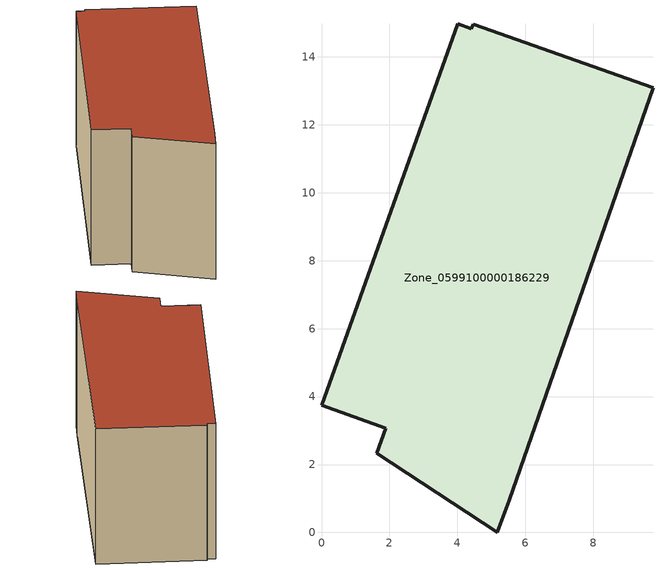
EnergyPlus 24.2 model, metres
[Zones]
Zone_0599100000186229
 floor ground (C_G): 4.47,14.96 9.76,13.1 5.53,0.95 5.18,0 1.62,2.33 1.89,3.07 0,3.75 4.01,14.98 4.41,14.84 z0.61
 wall outside (C_F): 1.62,2.33 5.18,0 5.53,0.95 9.76,13.1 4.47,14.96 4.41,14.84 4.01,14.98 0,3.75 1.89,3.07 1.62,2.33 z0.61:8.44
 roof outside (C_R): 9.76,13.1 4.47,14.96 4.41,14.84 4.01,14.98 0,3.75 1.89,3.07 1.62,2.33 5.18,0 5.53,0.95 z8.44
[BUILDING]
Pand.0599100000186229: North Axis=0; Terrain=City; Loads Convergence Tolerance Value=0.04; Temperature Convergence Tolerance Value=0.4; Solar Distribution=FullExterior; Maximum Number of Warmup Days=25; Minimum Number of Warmup Days=1
[Site:Location]
Rotterdam.The.Hague.AP_ZH_NLD Design_Conditions: Latitude=51.96; Longitude=4.45; Time Zone=1; Elevation=-4.5
[SITE:GROUNDTEMPERATURE:BUILDINGSURFACE]
18, 18, 18, 18, 18, 18, 18, 18, 18, 18, 18, 18
[MATERIAL] Thermal Absorptance=0.9; Solar Absorptance=0.7; Visible Absorptance=0.7
Name | Roughness | Thickness | Conductivity | Density | Specific Heat
G.TI.1965-1974 | MediumSmooth | 0.15 | 0.882353 | 540 | 1210
F.TI.1965-1974 | Rough | 0.3 | 0.697674 | 1920 | 840
R.TI.1965-1974 | MediumRough | 0.2 | 0.232558 | 1500 | 1000
[CONSTRUCTION]
C_G: G.TI.1965-1974
C_F: F.TI.1965-1974
C_R: R.TI.1965-1974
[ZONE]
Zone_0599100000186229: Type=1; Multiplier=1; Ceiling Height=Autocalculate; Volume=Autocalculate; Floor Area=autocalculate; Part of Total Floor Area=Yes
[ZONEINFILTRATION:DESIGNFLOWRATE]
Infil_Zone_0599100000186229: Zone or ZoneList or Space or SpaceList=Zone_0599100000186229; Schedule=AlwaysOn; Design Flow Rate Calculation Method=Flow/Area; Flow Rate per Floor Area=0.003; Constant Term Coefficient=1; Temperature Term Coefficient=0; Velocity Term Coefficient=0; Velocity Squared Term Coefficient=0
[HVACTEMPLATE:ZONE:IDEALLOADSAIRSYSTEM]
Zone_0599100000186229: Maximum Heating Supply Air Temperature=50; Minimum Cooling Supply Air Temperature=13; Maximum Heating Supply Air Humidity Ratio=0.0156; Minimum Cooling Supply Air Humidity Ratio=0.0077; Heating Limit=NoLimit; Cooling Limit=NoLimit; Dehumidification Control Type=ConstantSensibleHeatRatio; Cooling Sensible Heat Ratio=0.7; Dehumidification Setpoint=60; Humidification Control Type=None; Humidification Setpoint=30; Outdoor Air Method=None; Outdoor Air Flow Rate per Person=0.00944; Outdoor Air Flow Rate per Zone Floor Area=0; Outdoor Air Flow Rate per Zone=0; Demand Controlled Ventilation Type=None; Outdoor Air Economizer Type=NoEconomizer; Heat Recovery Type=None; Sensible Heat Recovery Effectiveness=0.7; Latent Heat Recovery Effectiveness=0.65
[ZONECONTROL:THERMOSTAT]
ThermostatControl_Zone_0599100000186229: Zone or ZoneList=Zone_0599100000186229; Control Type Schedule=DualSetpointControlType; Control 1=Thermostat_Zone_0599100000186229; Temperature Difference Between Cutout And Setpoint=0
[THERMOSTATSETPOINT:DUALSETPOINT]
Thermostat_Zone_0599100000186229: Heating Setpoint Temperature Schedule=HeatingSetpoint_Zone_0599100000186229; Cooling Setpoint Temperature Schedule=CoolingSetpoint_Zone_0599100000186229
[SCHEDULE:COMPACT]
HeatingSetpoint_Zone_0599100000186229: Through: 12/31, For: AllDays, Until: 24:00, 21
CoolingSetpoint_Zone_0599100000186229: Through: 12/31, For: AllDays, Until: 24:00, 24
DualSetpointControlType: Through: 12/31, For: AllDays, Until: 24:00, 4
AlwaysOn: Through: 12/31, For: AllDays, Until: 24:00, 1
